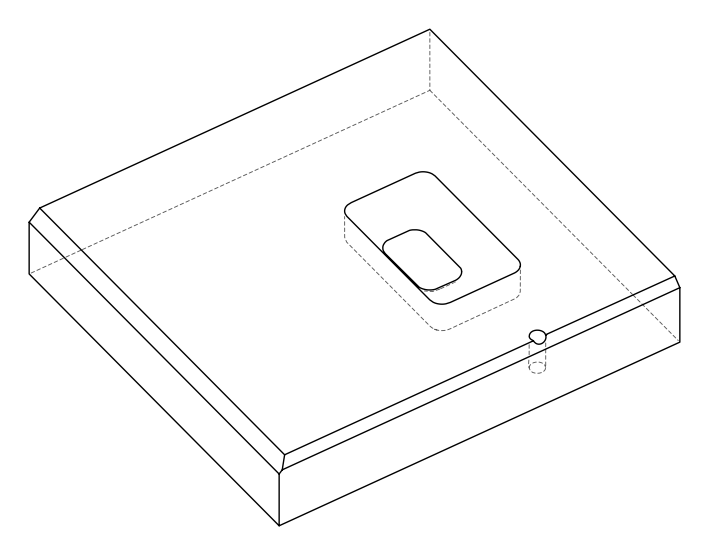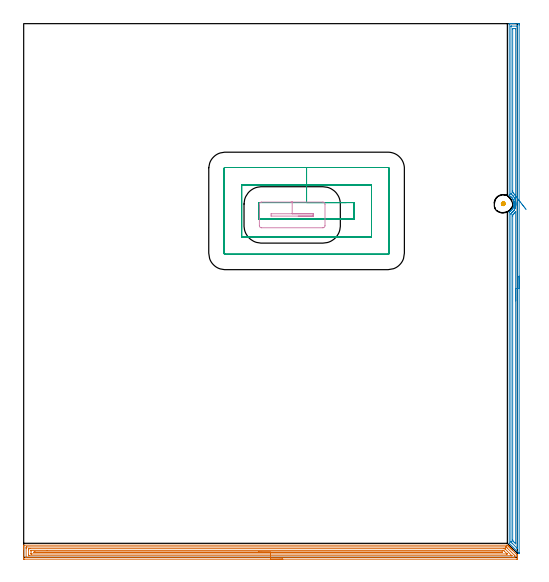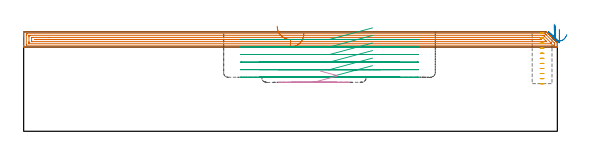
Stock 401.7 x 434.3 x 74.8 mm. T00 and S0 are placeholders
(PLAN: 5 operations, 2 tool changes, 39.7 min)
(1 AREA_MILL | FG_CHAMFER_SURFACE | UGT0205_001 | 16.11 min | 26103 mm3)
(2 AREA_MILL_1 | FG_CHAMFER_SURFACE_1 | UGT0205_001 | 10.57 min | 13956 mm3)
(3 MILL_RECTANGULAR_POCKET | POCKET_RECTANGULAR_STRAIGHT | NXT0201_007 | Follow Part, ap 6.25, ae 75% | 11.81 min | 512680 mm3)
(4 MILL_RECTANGULAR_POCKET_1 | POCKET_RECTANGULAR_STRAIGHT_1 | NXT0201_007 | Follow Part, ap 6.25, ae 75% | 0.6 min | 12573 mm3)
(5 MILL_BLIND_HOLE_FROM_SOLID_MATERIAL | STEP1POCKET | NXT0201_011 | Spiral | 0.61 min | 6744 mm3)
(TOOL UGT0205_001 | Chamfer Mill 20 x 3 x 45 deg. | D20 FL50 Z2)
(TOOL NXT0201_007 | ENDMILL 25mm [R216.25-25050GCK54P 1620] | D25 R3 FL54 Z5)
(TOOL NXT0201_011 | ENDMILL 12mm [2P460-1200-NA 1630] | D12 FL38 Z6)
(OP 1 AREA_MILL)
G17 G21 G94 G90
T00 M6
G54
G17 G0 G90 X210.85 Y-1.5 S1061 M3
G43 Z84.8 H0
Z73.4
G94 G1 X210.812 Z72.528 F250.
X210.698 Z71.664
X210.509 Z70.812
X210.247 Z69.98
X209.913 Z69.174
X209.51 Z68.4
X209.042 Z67.664
X208.51 Z66.972
X207.921 Z66.329
X207.278 Z65.74
X206.586 Z65.209
X205.85 Z64.74
X205.076 Z64.337
X204.27 Z64.003
X203.438 Z63.741
X202.587 Z63.552
X201.722 Z63.438
X200.85 Z63.4
X0.625
X0.2 Y-1.495 Z63.403
X0.01 Y-1.492 Z63.406
X0.006 Y-1.077 Z63.821
X0. Y-0.462 Z64.436
Y6.838 Z71.733
Y8.247 Z73.143
Y8.597 Z73.492
Y9.563 Z74.463
X0.01 Y9.898 Z74.789
X0.178 Y9.9 Z74.8
X393.03
X393.595 Y9.898 Z74.787
X393.77 Y9.731 Z74.628
X393.924 Y9.577 Z74.475
X394.025 Y9.477 Z74.373
X394.12 Y9.38 Z74.28
X394.222 Y9.278 Z74.178
X394.318 Y9.184 Z74.08
X394.409 Y9.092 Z73.991
X394.52 Y8.98 Z73.88
X394.611 Y8.89 Z73.786
X394.697 Y8.803 Z73.702
X394.818 Y8.682 Z73.582
X394.905 Y8.597 Z73.493
X394.986 Y8.515 Z73.414
X395.116 Y8.385 Z73.284
X395.198 Y8.304 Z73.2
X395.274 Y8.226 Z73.125
X395.414 Y8.087 Z72.986
X395.491 Y8.011 Z72.907
X395.563 Y7.938 Z72.837
X395.712 Y7.789 Z72.688
X395.784 Y7.718 Z72.614
X395.851 Y7.649 Z72.548
X396.01 Y7.491 Z72.39
X396.077 Y7.425 Z72.321
X396.14 Y7.361 Z72.26
X396.308 Y7.193 Z72.092
X396.37 Y7.131 Z72.028
X396.428 Y7.072 Z71.971
X396.606 Y6.895 Z71.794
X396.663 Y6.838 Z71.735
X396.717 Y6.784 Z71.682
X396.904 Y6.597 Z71.496
X396.956 Y6.545 Z71.442
X397.006 Y6.495 Z71.394
X397.201 Y6.299 Z71.198
X397.249 Y6.252 Z71.149
X397.294 Y6.207 Z71.105
X397.499 Y6.001 Z70.9
X401.373 Y2.128 Z67.026
X401.501 Y2.001 Z66.898
X401.671 Y1.826 Z66.724
X401.692 Y1.797 Z66.694
X401.696 Y1.782 Z66.68
X401.7 Y1.76 Z66.658
Y0.682 Z65.577
Y-0.548 Z64.349
X401.695 Y-1.077 Z63.818
X401.69 Y-1.491 Z63.404
X401.5 Y-1.495 Z63.402
X401.075 Y-1.5 Z63.4
X200.85
Y-0.086 Z64.814
X2.299 Y-0.085 Z64.815
X2.046 Y-0.08 Z64.82
X2.019 Y-0.079 Z64.821
X2.01 Y-0.067 Z64.833
X2.005 Y-0.033 Z64.867
X2.002 Y0. Z64.9
X2. Y0.209 Z65.109
Y7.244 Z72.144
X2.004 Y7.718 Z72.618
X2.009 Y8.115 Z73.015
X2.032 Y8.479 Z73.379
X2.413 Y8.484 Z73.384
X2.527 Y8.485 Z73.385
X392.25
X392.445 Y8.482 Z73.382
X392.54 Y8.479 Z73.379
X392.564 Y8.475 Z73.375
X392.621 Y8.422 Z73.322
X392.715 Y8.332 Z73.232
X393.03 Y8.02 Z72.92
X393.333 Y7.718 Z72.618
X399.287 Y1.762 Z66.662
X399.484 Y1.562 Z66.462
X399.674 Y1.364 Z66.264
X399.69 Y1.165 Z66.065
X399.693 Y0.682 Z65.582
X399.691 Y0.285 Z65.185
X399.668 Y-0.079 Z64.821
X399.287 Y-0.084 Z64.816
X399.173 Y-0.085 Z64.815
X200.85 Y-0.086 Z64.814
Y1.328 Z66.228
X4.201 Y1.329 Z66.229
X4.122 Y1.33 Z66.23
X4.059 Y1.332 Z66.232
X4.02 Y1.335 Z66.235
X4.01 Y1.342 Z66.242
X4.008 Y1.365 Z66.265
X4.002 Y1.562 Z66.462
X4. Y1.759 Z66.659
Y2.441 Z67.341
Y6.156 Z71.056
X4.002 Y6.838 Z71.738
X4.005 Y7.031 Z71.931
X4.009 Y7.059 Z71.959
X4.026 Y7.065 Z71.965
X4.082 Y7.067 Z71.967
X4.201 Y7.07 Z71.97
X4.858 Y7.071 Z71.971
X5.095
X390.349
X391.006 Y7.07 Z71.97
X391.242 Y7.068 Z71.968
X391.478 Y7.064 Z71.964
X391.532 Y7.057 Z71.957
X391.565 Y7.029 Z71.929
X391.632 Y6.966 Z71.866
X391.762 Y6.838 Z71.738
X397.039 Y1.562 Z66.462
X397.18 Y1.42 Z66.32
X397.229 Y1.368 Z66.268
X397.252 Y1.338 Z66.238
X397.253 Y1.336 Z66.236
X397.237 Y1.334 Z66.234
X397.08 Y1.33 Z66.23
X396.842 Y1.329 Z66.229
X396.606 Y1.328 Z66.228
X200.85
Y2.743 Z67.643
X6.576
X6.143 Y2.745 Z67.645
X6.056 Y2.747 Z67.647
X6.022 Y2.749 Z67.649
X6.01 Y2.782 Z67.682
X6.006 Y2.887 Z67.787
X6. Y3.309 Z68.209
Y5.068 Z69.968
X6.003 Y5.513 Z70.413
X6.007 Y5.621 Z70.521
X6.009 Y5.644 Z70.544
X6.031 Y5.65 Z70.55
X6.099 Y5.653 Z70.553
X6.296 Y5.656 Z70.556
X19.135 Y5.657 Z70.557
X389.761
X390.349 Y5.655 Z70.555
X390.432 Y5.653 Z70.553
X390.479 Y5.651 Z70.551
X390.524 Y5.615 Z70.515
X390.709 Y5.436 Z70.336
X391.071 Y5.079 Z69.979
X391.242 Y4.909 Z69.809
X392.831 Y3.321 Z68.221
X393.03 Y3.121 Z68.021
X393.242 Y2.907 Z67.807
X393.343 Y2.801 Z67.701
X393.385 Y2.755 Z67.655
X393.372 Y2.75 Z67.65
X393.03 Y2.745 Z67.645
X392.723 Y2.743 Z67.643
X200.85
Y4.157 Z69.057
X9.608
X8.712 Y4.159 Z69.059
X8.67 Y4.161 Z69.061
X8.103 Y4.2 Z69.1
X8.63 Y4.24 Z69.14
X8.67 Y4.241 Z69.141
X9.52 Y4.243 Z69.143
X388.561
X389.416 Y4.238 Z69.138
X389.455 Y4.236 Z69.136
X389.492 Y4.2 Z69.1
X389.525 Y4.163 Z69.063
X389.495 Y4.16 Z69.06
X389.455 Y4.159 Z69.059
X388.605 Y4.157 Z69.057
X200.85
X199.978 Z69.095
X199.114 Z69.209
X198.262 Z69.398
X197.43 Z69.66
X196.624 Z69.994
X195.85 Z70.397
X195.114 Z70.865
X194.422 Z71.396
X193.779 Z71.986
X193.19 Z72.629
X192.659 Z73.321
X192.19 Z74.057
X191.787 Z74.831
X191.453 Z75.637
X191.191 Z76.469
X191.002 Z77.32
X190.888 Z78.185
X190.85 Z79.057
G0 Z84.8
M5
M2
(OP 2 AREA_MILL_1)
G17 G21 G94 G90
T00 M6
G54
G17 G0 G90 X403.2 Y228.8 S1061 M3
G43 Z84.8 H0
Z76.7
G94 G1 Y228.762 Z75.828 F250.
Y228.648 Z74.964
Y228.459 Z74.112
Y228.197 Z73.28
Y227.863 Z72.474
Y227.46 Z71.7
Y226.992 Z70.964
Y226.46 Z70.272
Y225.871 Z69.629
Y225.228 Z69.04
Y224.536 Z68.508
Y223.8 Z68.04
Y223.026 Z67.637
Y222.22 Z67.303
Y221.388 Z67.041
Y220.536 Z66.852
Y219.672 Z66.738
Y218.8 Z66.7
Y3.854
X403.199 Y3.473 Z66.701
X403.198 Y3.441 Z66.702
X403.192 Y3.319 Z66.706
X403.135 Y3.371 Z66.763
X403.027 Y3.473 Z66.871
X395.305 Y11.195 Z74.595
X395.119 Y11.384 Z74.775
X395.104 Y11.405 Z74.789
X395.1 Y11.514 Z74.8
Y280.896
X395.103 Y281.062 Z74.789
X395.234 Y281.145 Z74.662
X395.442 Y281.267 Z74.456
X395.889 Y281.548 Z74.008
X396.051 Y281.662 Z73.845
X396.196 Y281.762 Z73.703
X396.487 Y281.998 Z73.412
X396.587 Y282.088 Z73.311
X396.77 Y282.249 Z73.129
X397.171 Y282.655 Z72.728
X397.649 Y283.229 Z72.248
X397.878 Y283.548 Z72.02
X398.148 Y283.99 Z71.75
X398.394 Y284.441 Z71.506
X398.529 Y284.727 Z71.369
X398.648 Y285.028 Z71.249
X398.666 Y285.078 Z71.231
X398.756 Y285.334 Z71.139
X398.765 Y285.364 Z71.13
X398.852 Y285.656 Z71.045
X398.887 Y285.779 Z71.007
X398.966 Y286.11 Z70.931
X398.992 Y286.227 Z70.901
X399.068 Y286.673 Z70.826
X399.115 Y287.121 Z70.776
X399.117 Y287.151 Z70.774
X399.128 Y287.397 Z70.759
X399.138 Y287.567 Z70.754
X399.134 Y287.855 Z70.755
X399.135 Y287.946 Z70.76
X399.134 Y288.014
X399.132 Y288.032 Z70.761
X399.131 Y288.044
X399.117 Y288.258 Z70.779
X399.106 Y288.411 Z70.79
X399.103 Y288.461 Z70.794
X399.044 Y288.907 Z70.856
X399.041 Y288.919 Z70.858
X398.954 Y289.355 Z70.944
X398.838 Y289.8 Z71.059
X398.734 Y290.116 Z71.163
X398.693 Y290.24 Z71.203
X398.678 Y290.278 Z71.217
X398.642 Y290.377 Z71.257
X398.56 Y290.591 Z71.339
X398.52 Y290.693 Z71.376
X398.295 Y291.143 Z71.604
X398.28 Y291.171 Z71.62
X398.048 Y291.586 Z71.849
X397.855 Y291.885 Z72.044
X397.649 Y292.178 Z72.249
X397.622 Y292.214 Z72.276
X397.533 Y292.331 Z72.367
X397.411 Y292.479 Z72.489
X397.097 Y292.824 Z72.803
X396.77 Y293.153 Z73.13
X396.527 Y293.371 Z73.373
X396.212 Y293.62 Z73.687
X396.051 Y293.737 Z73.847
X395.89 Y293.854 Z74.009
X395.555 Y294.067 Z74.343
X395.327 Y294.198 Z74.572
X395.154 Y294.298 Z74.745
X395.107 Y294.328 Z74.793
X395.1 Y295.192 Z74.8
Y434.127
X395.103 Y434.291 Z74.788
X395.125 Y434.3 Z74.766
X395.493 Z74.406
X395.808 Z74.092
X396.494 Z73.401
X397.722 Z72.175
X398.265 Z71.63
X398.879 Z71.017
X402.421 Z67.476
X402.692 Y434.297 Z67.205
X403.192 Y434.291 Z66.706
X403.194 Y434.187 Z66.704
X403.198 Y433.68 Z66.702
X403.2 Y433.168 Z66.7
Y218.8
X401.786 Z68.114
Y7.494
X401.784 Y7.295 Z68.116
X401.781 Y7.197 Z68.119
X401.779 Y7.185 Z68.121
X401.773 Y7.189 Z68.127
X401.74 Y7.215 Z68.16
X401.665 Y7.287 Z68.235
X401.456 Y7.494 Z68.444
X400.921 Y8.029 Z68.979
X397.882 Y11.068 Z72.018
X397.379 Y11.571 Z72.521
X396.991 Y11.961 Z72.909
X396.595 Y12.367 Z73.305
X396.521 Y12.457 Z73.379
X396.519 Y12.507 Z73.381
X396.516 Y12.616 Z73.384
X396.514 Y12.834 Z73.386
X396.515 Y279.109 Z73.385
X396.521 Y279.545 Z73.379
X396.529 Y279.752 Z73.371
X396.861 Y280.003 Z73.039
X397.146 Y280.238 Z72.754
X397.379 Y280.44 Z72.521
X397.616 Y280.658 Z72.284
X397.857 Y280.896 Z72.043
X398.056 Y281.107 Z71.844
X398.265 Y281.35 Z71.635
X398.463 Y281.59 Z71.437
X398.622 Y281.79 Z71.278
X398.844 Y282.099 Z71.056
X399.15 Y282.572 Z70.75
X399.192 Y282.641 Z70.708
X399.217 Y282.683 Z70.683
X399.505 Y283.219 Z70.395
X399.68 Y283.577 Z70.22
X399.746 Y283.723 Z70.154
X399.788 Y283.826 Z70.112
X400.034 Y284.47 Z69.866
X400.036 Y284.475 Z69.864
X400.229 Y285.168 Z69.671
X400.275 Y285.364 Z69.625
X400.388 Y285.902 Z69.512
X400.447 Y286.257 Z69.453
X400.496 Y286.686 Z69.404
X400.532 Y287.151 Z69.368
X400.549 Y287.526 Z69.351
X400.544 Y288.044 Z69.356
X400.52 Y288.449 Z69.38
X400.473 Y288.938 Z69.427
X400.395 Y289.469 Z69.505
X400.322 Y289.831 Z69.578
X400.119 Y290.64 Z69.781
X400.093 Y290.725 Z69.807
X400.036 Y290.898 Z69.864
X399.768 Y291.618 Z70.132
X399.701 Y291.778 Z70.199
X399.537 Y292.121 Z70.363
X399.326 Y292.512 Z70.574
X399.15 Y292.827 Z70.75
X398.772 Y293.405 Z71.128
X398.559 Y293.7 Z71.341
X398.265 Y294.062 Z71.635
X398.156 Y294.188 Z71.744
X398.055 Y294.298 Z71.845
X397.721 Y294.639 Z72.179
X397.379 Y294.964 Z72.521
X397.112 Y295.192 Z72.788
X396.612 Y295.589 Z73.288
X396.521 Y295.662 Z73.379
X396.519 Y295.684 Z73.381
X396.516 Y295.737 Z73.384
X396.515 Y295.846 Z73.385
X396.514 Y296.065 Z73.386
Y431.893
X396.515 Y432.111 Z73.385
X396.518 Y432.22 Z73.382
X396.521 Y432.273 Z73.379
X396.525 Y432.29 Z73.375
X396.573 Y432.292 Z73.327
X396.977 Y432.299 Z72.923
X401.404 Z68.496
X401.655 Y432.294 Z68.245
X401.769 Y432.29 Z68.131
X401.779 Y432.285 Z68.121
X401.781 Y432.266 Z68.119
X401.784 Y432.216 Z68.116
X401.785 Y432.116 Z68.115
X401.786 Y431.914 Z68.114
Y218.8
X400.372 Z69.528
X400.371 Y11.961 Z69.529
X400.37 Y11.623 Z69.53
X400.366 Y11.068 Z69.534
X400.365 Y11.053 Z69.535
X400.339 Y11.068 Z69.561
X400.036 Y11.366 Z69.864
X399.438 Y11.961 Z70.462
X399.15 Y12.249 Z70.75
X398.545 Y12.855 Z71.355
X398.265 Y13.139 Z71.635
X397.964 Y13.447 Z71.936
X397.935 Y13.489 Z71.965
X397.933 Y13.545 Z71.967
X397.93 Y13.635 Z71.97
X397.929 Y13.748 Z71.971
Y14.087
Y277.661
X397.932 Y278.216 Z71.968
X397.935 Y278.549 Z71.965
X398.265 Y278.858 Z71.635
X398.392 Y278.98 Z71.508
X398.524 Y279.109 Z71.376
X398.831 Y279.431 Z71.069
X399.15 Y279.789 Z70.75
X399.248 Y279.904 Z70.652
X399.33 Y280.003 Z70.57
X399.641 Y280.401 Z70.259
X399.988 Y280.896 Z69.912
X400.007 Y280.925 Z69.893
X400.036 Y280.969 Z69.864
X400.353 Y281.47 Z69.547
X400.367 Y281.481 Z69.533
X400.369 Y281.469 Z69.531
X400.37 Y281.452 Z69.53
X400.371 Y280.896 Z69.529
X400.372 Y280.557 Z69.528
Y218.8
Y217.928 Z69.567
Y217.064 Z69.68
Y216.212 Z69.869
Y215.38 Z70.132
Y214.574 Z70.465
Y213.8 Z70.868
Y213.064 Z71.337
Y212.372 Z71.868
Y211.729 Z72.457
Y211.14 Z73.101
Y210.608 Z73.793
Y210.14 Z74.528
Y209.737 Z75.302
Y209.403 Z76.108
Y209.141 Z76.94
Y208.952 Z77.792
Y208.838 Z78.657
Y208.8 Z79.528
G0 Z84.8
X408.861 Y283.089
Z72.79
G1 X408.559 Y283.475 Z72.069
X408.219 Y283.908 Z71.392
X407.843 Y284.387 Z70.767
X407.436 Y284.906 Z70.197
X406.999 Y285.463 Z69.686
X406.537 Y286.052 Z69.239
X406.052 Y286.67 Z68.859
X405.548 Y287.312 Z68.549
X405.03 Y287.972 Z68.312
X404.501 Y288.646 Z68.148
X403.966 Y289.329 Z68.06
X403.427 Y290.015 Z68.047
X402.89 Y290.7 Z68.111
X402.359 Y291.377 Z68.25
X401.837 Y292.043 Z68.464
X401.328 Y292.691 Z68.75
X400.837 Y293.317 Z69.108
X400.367 Y293.916 Z69.533
X400.346 Y293.943 Z69.554
X400.314 Y293.991 Z69.586
X400.271 Y294.061 Z69.629
X400.121 Y294.298 Z69.779
X400.036 Y294.429 Z69.864
X399.728 Y294.88 Z70.172
X399.501 Y295.192 Z70.399
X399.15 Y295.621 Z70.75
X398.717 Y296.085 Z71.183
X398.265 Y296.532 Z71.635
X398.036 Y296.748 Z71.864
X397.976 Y296.807 Z71.924
X397.946 Y296.837 Z71.954
X397.935 Y296.868 Z71.965
X397.933 Y296.979 Z71.967
X397.93 Y297.316 Z71.97
X397.929 Y297.872 Z71.971
X397.928 Y298.211 Z71.972
X397.929 Y429.552 Z71.971
X397.931 Y430.106 Z71.969
X397.934 Y430.275 Z71.966
X397.935 Y430.288 Z71.965
X397.958 Y430.292 Z71.942
X398.009 Y430.297 Z71.891
X398.073 Y430.3 Z71.827
X400.036 Y430.299 Z69.864
X400.227 Y430.296 Z69.673
X400.354 Y430.291 Z69.546
X400.366 Y430.288 Z69.534
X400.368 Y430.282 Z69.532
X400.37 Y430.26 Z69.53
X400.371 Y430.219 Z69.529
Y430.106
Y294.034
X400.37 Y293.961 Z69.53
X400.368 Y293.931 Z69.532
X400.367 Y293.916 Z69.533
X400.272 Y293.059 Z69.666
X400.179 Y292.217 Z69.874
X400.089 Y291.396 Z70.154
X400.001 Y290.603 Z70.506
X399.917 Y289.842 Z70.925
X399.838 Y289.122 Z71.41
X399.763 Y288.445 Z71.956
X399.694 Y287.819 Z72.56
X399.631 Y287.247 Z73.216
X399.574 Y286.735 Z73.919
X399.524 Y286.285 Z74.665
X399.482 Y285.902 Z75.448
X399.448 Y285.588 Z76.261
X399.421 Y285.345 Z77.099
X399.402 Y285.176 Z77.954
X399.392 Y285.082 Z78.821
X399.39 Y285.063 Z79.694
X399.396 Y285.12 Z80.564
G0 Z84.8
M5
M2
(OP 3 MILL_RECTANGULAR_POCKET)
G17 G21 G94 G90
T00 M6
G54
G17 G0 G90 X262.607 Y288.7 S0 M3
G43 Z84.8 H1
Z77.8
G94 G1 X230.2 Z69.117 F250.
X191.6 F500.
Y275.1
X268.8
Y288.7
X230.2
Y302.95
X177.35
Y260.85
X283.05
Y302.95
X230.2
Y317.2
X163.9
G3 X163.1 Y316.4 R0.8
G1 Y247.4
G3 X163.9 Y246.6 R0.8
G1 X296.5
G3 X297.3 Y247.4 R0.8
G1 Y316.4
G3 X296.5 Y317.2 R0.8
G1 X230.2
X229.2
G0 X262.607 Y288.7 Z72.117
G1 X230.2 Z63.433 F250.
X191.6 F500.
Y275.1
X268.8
Y288.7
X230.2
Y302.95
X177.35
Y260.85
X283.05
Y302.95
X230.2
Y317.2
X163.9
G3 X163.1 Y316.4 R0.8
G1 Y247.4
G3 X163.9 Y246.6 R0.8
G1 X296.5
G3 X297.3 Y247.4 R0.8
G1 Y316.4
G3 X296.5 Y317.2 R0.8
G1 X230.2
X229.2
G0 X262.607 Y288.7 Z66.433
G1 X230.2 Z57.75 F250.
X191.6 F500.
Y275.1
X268.8
Y288.7
X230.2
Y302.95
X177.35
Y260.85
X283.05
Y302.95
X230.2
Y317.2
X163.9
G3 X163.1 Y316.4 R0.8
G1 Y247.4
G3 X163.9 Y246.6 R0.8
G1 X296.5
G3 X297.3 Y247.4 R0.8
G1 Y316.4
G3 X296.5 Y317.2 R0.8
G1 X230.2
X229.2
G0 X262.607 Y288.7 Z60.75
G1 X230.2 Z52.067 F250.
X191.6 F500.
Y275.1
X268.8
Y288.7
X230.2
Y302.95
X177.35
Y260.85
X283.05
Y302.95
X230.2
Y317.2
X163.9
G3 X163.1 Y316.4 R0.8
G1 Y247.4
G3 X163.9 Y246.6 R0.8
G1 X296.5
G3 X297.3 Y247.4 R0.8
G1 Y316.4
G3 X296.5 Y317.2 R0.8
G1 X230.2
X229.2
G0 X262.607 Y288.7 Z55.067
G1 X230.2 Z46.383 F250.
X191.6 F500.
Y275.1
X268.8
Y288.7
X230.2
Y302.95
X177.35
Y260.85
X283.05
Y302.95
X230.2
Y317.2
X163.9
G3 X163.1 Y316.4 R0.8
G1 Y247.4
G3 X163.9 Y246.6 R0.8
G1 X296.5
G3 X297.3 Y247.4 R0.8
G1 Y316.4
G3 X296.5 Y317.2 R0.8
G1 X230.2
X229.2
G0 X262.607 Y288.7 Z49.383
G1 X230.2 Z40.7 F250.
X191.6 F500.
Y275.1
X268.8
Y288.7
X230.2
Y302.95
X177.35
Y260.85
X283.05
Y302.95
X230.2
Y317.2
X163.9
G3 X163.1 Y316.4 R0.8
G1 Y247.4
G3 X163.9 Y246.6 R0.8
G1 X296.5
G3 X297.3 Y247.4 R0.8
G1 Y316.4
G3 X296.5 Y317.2 R0.8
G1 X230.2
X229.2
G0 Z84.8
M5
M2
(OP 4 MILL_RECTANGULAR_POCKET_1)
G17 G21 G94 G90
T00 M6
G54
G17 G0 G90 X223.398 Y277.7 S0 M3
G43 Z84.8 H1
Z45.314
G94 G1 X235.7 Z42.018 F250.
Y279.6 Z41.509
X218.5 Z36.9
X201.3 F500.
Y277.7
X235.7
Y279.6
X218.5
Y289.1
X193.5
G3 X191.8 Y287.4 R1.7
G1 Y269.9
G3 X193.5 Y268.2 R1.7
G1 X243.5
G3 X245.2 Y269.9 R1.7
G1 Y287.4
G3 X243.5 Y289.1 R1.7
G1 X218.5
X217.5
G0 Z84.8
M5
M2
(OP 5 MILL_BLIND_HOLE_FROM_SOLID_MATERIAL)
G17 G21 G94 G90
T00 M6
G54
G17 G0 G90 X390.2 Y287.7 S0 M3
G43 Z84.8 H1
Z73.982
G94 G3 X390.925 Y288.425 R0.725 F250.
X390.2 Y289.15 R0.725
X388.75 Y287.7 R1.45
X390.2 Y289.15 R-1.45
X389.475 Y288.425 R0.725
X390.2 Y287.7 R0.725
G0 Z70.164
G3 X390.925 Y288.425 R0.725
X390.2 Y289.15 R0.725
X388.75 Y287.7 R1.45
X390.2 Y289.15 R-1.45
X389.475 Y288.425 R0.725
X390.2 Y287.7 R0.725
G0 Z66.345
G3 X390.925 Y288.425 R0.725
X390.2 Y289.15 R0.725
X388.75 Y287.7 R1.45
X390.2 Y289.15 R-1.45
X389.475 Y288.425 R0.725
X390.2 Y287.7 R0.725
G0 Z62.527
G3 X390.925 Y288.425 R0.725
X390.2 Y289.15 R0.725
X388.75 Y287.7 R1.45
X390.2 Y289.15 R-1.45
X389.475 Y288.425 R0.725
X390.2 Y287.7 R0.725
G0 Z58.709
G3 X390.925 Y288.425 R0.725
X390.2 Y289.15 R0.725
X388.75 Y287.7 R1.45
X390.2 Y289.15 R-1.45
X389.475 Y288.425 R0.725
X390.2 Y287.7 R0.725
G0 Z54.891
G3 X390.925 Y288.425 R0.725
X390.2 Y289.15 R0.725
X388.75 Y287.7 R1.45
X390.2 Y289.15 R-1.45
X389.475 Y288.425 R0.725
X390.2 Y287.7 R0.725
G0 Z51.073
G3 X390.925 Y288.425 R0.725
X390.2 Y289.15 R0.725
X388.75 Y287.7 R1.45
X390.2 Y289.15 R-1.45
X389.475 Y288.425 R0.725
X390.2 Y287.7 R0.725
G0 Z47.255
G3 X390.925 Y288.425 R0.725
X390.2 Y289.15 R0.725
X388.75 Y287.7 R1.45
X390.2 Y289.15 R-1.45
X389.475 Y288.425 R0.725
X390.2 Y287.7 R0.725
G0 Z43.436
G3 X390.925 Y288.425 R0.725
X390.2 Y289.15 R0.725
X388.75 Y287.7 R1.45
X390.2 Y289.15 R-1.45
X389.475 Y288.425 R0.725
X390.2 Y287.7 R0.725
G0 Z39.618
G3 X390.925 Y288.425 R0.725
X390.2 Y289.15 R0.725
X388.75 Y287.7 R1.45
X390.2 Y289.15 R-1.45
X389.475 Y288.425 R0.725
X390.2 Y287.7 R0.725
G0 Z35.8
G3 X390.925 Y288.425 R0.725
X390.2 Y289.15 R0.725
X388.75 Y287.7 R1.45
X390.2 Y289.15 R-1.45
X389.475 Y288.425 R0.725
X390.2 Y287.7 R0.725
G0 Z84.8
M5
M2
